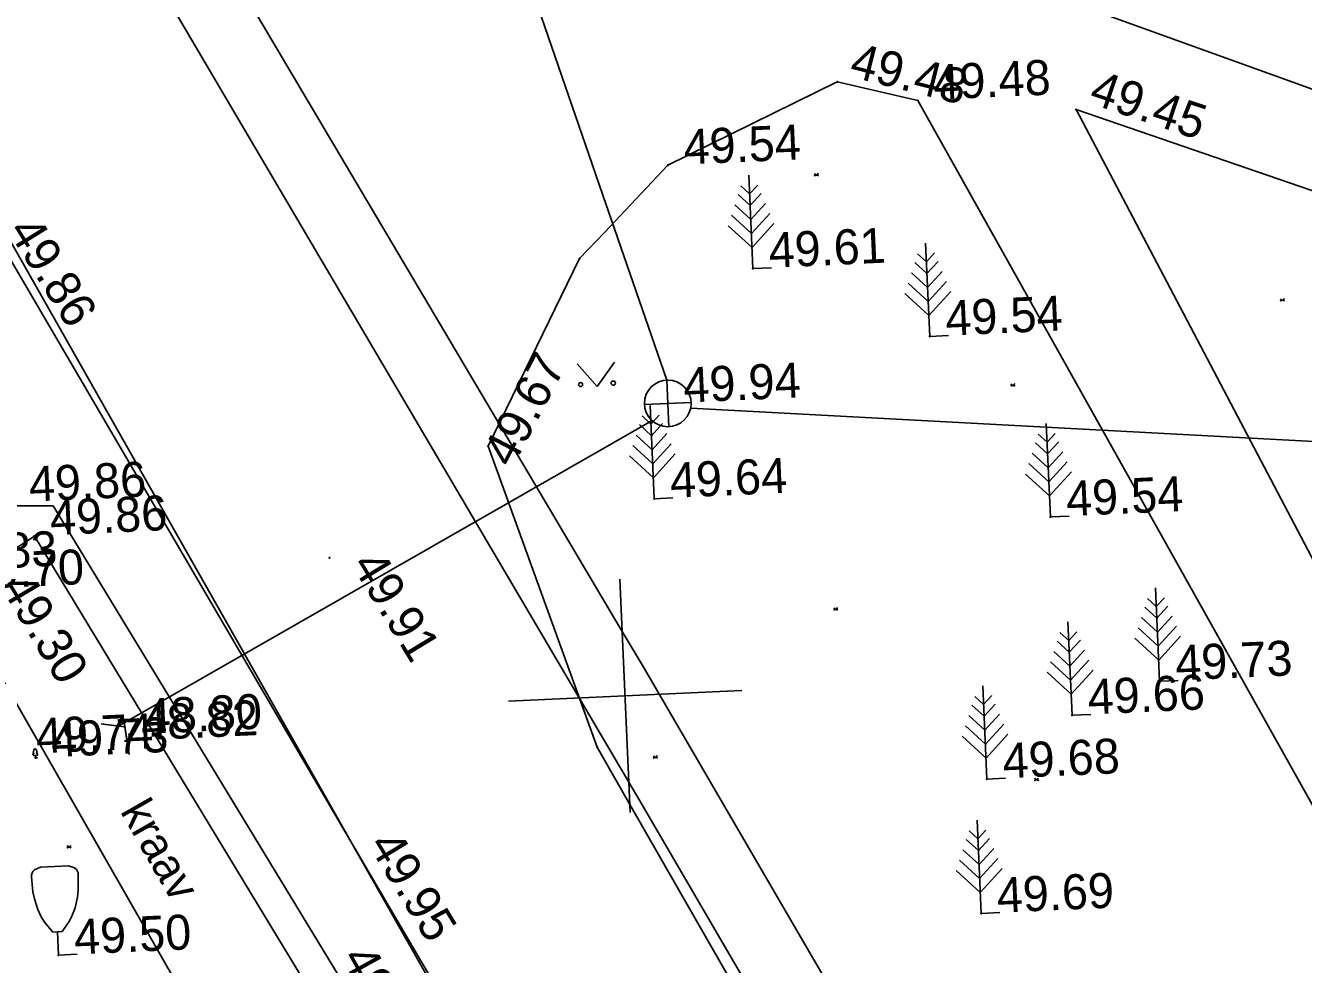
# Model space of a CAD drawing. Extents: x 641407 to 642093, y 6455165 to 6455786.
# Drawn here: x 641648.37 to 641675.72, y 6455517.81 to 6455537.91 of the extents above; entities that cross this region are included whole.
import ezdxf

# ---------------------------------------------------------------- set-up
doc = ezdxf.new("R2010")
doc.units = 0
for name, color, linetype in [('40_KRUNDIPII', 7, 'Continuous'), ('41_KOLVIKP', 7, 'Continuous'), ('44_MUUKAEV', 7, 'Continuous'), ('63_KARVUD', 7, 'Continuous'), ('AIAD', 7, 'Continuous'), ('Default', 7, 'Continuous'), ('JARSAK', 7, 'Continuous'), ('KALLAS', 7, 'Continuous'), ('KQRGUS', 7, 'Continuous'), ('RESTKAEV', 7, 'Continuous'), ('SIDEPOST', 7, 'Continuous'), ('TEEAAR', 7, 'Continuous'), ('VALGUSTUSPOST', 7, 'Continuous'), ('VEEKAEV', 7, 'Continuous')]:
    doc.layers.add(name, color=color, linetype=linetype)

# ---------------------------------------------------------------- blocks, each defined once
blk = doc.blocks.new('VLAIP6')
at = {"layer": 'Default'}
for p, q in [((-25, 103), (-25, 100)), ((25, 50), (-25, 50)), ((0, 0), (0, 50)), ((40, 0), (0, 0)), ((25, 103), (25, 100))]:
    blk.add_line(p, q, dxfattribs=at)
for centre, radius, start, end in [((-25, 75), 25, 90, 270), ((-20, 125), 22.4, 105.2441, 257.079), ((0, 160), 29.2, 332.5799, 207.4201), ((20, 125), 22.4, 282.921, 74.7559), ((25, 75), 25, 270, 90)]:
    blk.add_arc(centre, radius, start, end, dxfattribs=at)
blk = doc.blocks.new('VKIT10')
at = {"layer": 'AIAD'}
for p, q in [((-300, 1900), (300, 1900)), ((-100, 500), (100, 500)), ((0, 0), (0, 500)), ((0, 0), (400, 0))]:
    blk.add_line(p, q, dxfattribs=at)
for points in [[(-100, 500), (-258.4, 712.96), (-322.92, 824.71), (-400, 1000), (-461.28, 1225.3), (-484.95, 1381.3), (-500, 1700), (-497.94, 1741.58), (-468.34, 1813.02), (-428.03, 1850.1), (-300, 1900)], [(100, 500), (258.4, 712.96), (322.92, 824.71), (400, 1000), (461.28, 1225.3), (484.95, 1381.3), (500, 1700), (497.94, 1741.58), (468.34, 1813.02), (428.03, 1850.1), (300, 1900)]]:
    blk.add_lwpolyline(points, dxfattribs=at)
blk = doc.blocks.new('PUNK11')
at = {"layer": 'Default'}
blk.add_circle((0, 0), 10, dxfattribs=at)
blk = doc.blocks.new('VMUR13')
at = {"layer": 'Default'}
for p, q in [((-40, 51), (0, 0)), ((0, 0), (40, 51))]:
    blk.add_line(p, q, dxfattribs=at)
for centre, radius in [((-35, 6), 4.28), ((35, 6), 4.52)]:
    blk.add_circle(centre, radius, dxfattribs=at)
blk = doc.blocks.new('VMAND8')
at = {"layer": 'AIAD'}
for p, q in [((0, 0), (0, 2000)), ((0, 1600), (-181.08, 1781.08)), ((0, 1600), (181.08, 1781.08)), ((0, 1050), (-329.73, 1379.73)), ((0, 1350), (-248.65, 1598.65)), ((0, 1350), (248.65, 1598.65)), ((0, 1050), (329.73, 1379.73)), ((0, 750), (-410.81, 1160.81)), ((0, 750), (410.81, 1160.81)), ((0, 450), (-491.89, 941.89)), ((0, 450), (491.89, 941.89)), ((400, 0), (0, 0))]:
    blk.add_line(p, q, dxfattribs=at)
blk = doc.blocks.new('VKANK6')
at = {"layer": 'JARSAK'}
for q in [(0, 500), (-500, 0), (500, 0), (0, -500)]:
    blk.add_line((0, 0), q, dxfattribs=at)
blk.add_circle((0, 0), 500, dxfattribs=at)

msp = doc.modelspace()

# ---------------------------------------------------------------- linework, layer by layer
at = {"layer": '40_KRUNDIPII'}
for p, q in [((641648.564, 6455526.982), (641648.564, 6455526.982)), ((641648.564, 6455526.982), (641648.564, 6455526.982)), ((641648.564, 6455526.982), (641648.564, 6455526.982)), ((641654.88, 6455526.518), (641654.88, 6455526.518)), ((641654.88, 6455526.518), (641654.88, 6455526.518)), ((641654.88, 6455526.518), (641654.88, 6455526.518)), ((641653.787, 6455513.6), (641646.783, 6455525.825))]:
    msp.add_line(p, q, dxfattribs=at)
msp.add_lwpolyline([(641660.84, 6455541.989), (641686.158, 6455610.263), (641821.195, 6455560.53), (641803.496, 6455511.644), (641756.482, 6455528.666), (641749.677, 6455509.864), (641691.37, 6455530.975)], close=True, dxfattribs=at)
msp.add_lwpolyline([(641653.787, 6455513.6), (641655.642, 6455515.294), (641648.564, 6455526.982), (641646.783, 6455525.825)], dxfattribs=at)
at = {"layer": '41_KOLVIKP'}
for p, q in [((641650.589, 6455522.731), (641650.589, 6455522.731)), ((641650.589, 6455522.731), (641650.589, 6455522.731)), ((641650.589, 6455522.731), (641650.589, 6455522.731)), ((641650.589, 6455522.731), (641650.589, 6455522.731)), ((641650.589, 6455522.731), (641650.589, 6455522.731)), ((641650.589, 6455522.731), (641650.589, 6455522.731)), ((641650.508, 6455522.592), (641650.508, 6455522.592)), ((641650.508, 6455522.592), (641650.508, 6455522.592)), ((641650.508, 6455522.592), (641650.508, 6455522.592))]:
    msp.add_line(p, q, dxfattribs=at)
at = {"layer": '44_MUUKAEV'}
for p, q in [((641661.143, 6455524.939), (641651.534, 6455541.167)), ((641661.143, 6455524.939), (641651.534, 6455541.167)), ((641650.632, 6455539.825), (641661.287, 6455521.707)), ((641650.632, 6455539.825), (641661.287, 6455521.707)), ((641661.652, 6455524.078), (641661.143, 6455524.939)), ((641661.652, 6455524.078), (641661.143, 6455524.939)), ((641661.652, 6455524.078), (641661.143, 6455524.939)), ((641661.652, 6455524.078), (641661.143, 6455524.939)), ((641675.438, 6455500.407), (641661.619, 6455524.135)), ((641675.438, 6455500.407), (641661.619, 6455524.135)), ((641661.287, 6455521.707), (641661.521, 6455521.311)), ((641661.287, 6455521.707), (641661.521, 6455521.311)), ((641661.287, 6455521.707), (641661.521, 6455521.311)), ((641661.287, 6455521.707), (641661.521, 6455521.311)), ((641661.521, 6455521.311), (641673.856, 6455500.115)), ((641661.521, 6455521.311), (641673.856, 6455500.115))]:
    msp.add_line(p, q, dxfattribs=at)
at = {"layer": 'AIAD'}
for p, q in [((641663.941, 6455532.709), (641663.941, 6455532.709)), ((641663.941, 6455532.709), (641663.941, 6455532.709)), ((641663.941, 6455532.709), (641663.941, 6455532.709)), ((641663.941, 6455532.709), (641663.941, 6455532.709)), ((641667.724, 6455531.256), (641667.724, 6455531.256)), ((641667.724, 6455531.256), (641667.724, 6455531.256)), ((641667.724, 6455531.256), (641667.724, 6455531.256)), ((641667.724, 6455531.256), (641667.724, 6455531.256)), ((641661.829, 6455527.781), (641661.829, 6455527.781)), ((641661.829, 6455527.781), (641661.829, 6455527.781)), ((641661.829, 6455527.781), (641661.829, 6455527.781)), ((641661.829, 6455527.781), (641661.829, 6455527.781)), ((641670.307, 6455527.391), (641670.307, 6455527.391)), ((641670.307, 6455527.391), (641670.307, 6455527.391)), ((641670.307, 6455527.391), (641670.307, 6455527.391)), ((641670.307, 6455527.391), (641670.307, 6455527.391)), ((641672.644, 6455523.873), (641672.644, 6455523.873)), ((641672.644, 6455523.873), (641672.644, 6455523.873)), ((641672.644, 6455523.873), (641672.644, 6455523.873)), ((641672.644, 6455523.873), (641672.644, 6455523.873)), ((641670.77, 6455523.144), (641670.77, 6455523.144)), ((641670.77, 6455523.144), (641670.77, 6455523.144)), ((641670.77, 6455523.144), (641670.77, 6455523.144)), ((641670.77, 6455523.144), (641670.77, 6455523.144)), ((641648.586, 6455522.233), (641648.586, 6455522.233)), ((641648.586, 6455522.233), (641648.586, 6455522.233)), ((641648.586, 6455522.233), (641648.586, 6455522.233)), ((641668.948, 6455521.776), (641668.948, 6455521.776)), ((641668.948, 6455521.776), (641668.948, 6455521.776)), ((641668.948, 6455521.776), (641668.948, 6455521.776)), ((641668.948, 6455521.776), (641668.948, 6455521.776)), ((641668.825, 6455518.898), (641668.825, 6455518.898)), ((641668.825, 6455518.898), (641668.825, 6455518.898)), ((641668.825, 6455518.898), (641668.825, 6455518.898)), ((641668.825, 6455518.898), (641668.825, 6455518.898)), ((641649.078, 6455518.006), (641649.078, 6455518.006)), ((641649.078, 6455518.006), (641649.078, 6455518.006)), ((641649.078, 6455518.006), (641649.078, 6455518.006))]:
    msp.add_line(p, q, dxfattribs=at)
at = {"layer": 'JARSAK'}
msp.add_line((641662.118, 6455529.822), (641662.118, 6455529.822), dxfattribs=at)
msp.add_line((641662.118, 6455529.822), (641662.118, 6455529.822), dxfattribs=at)
msp.add_line((641662.118, 6455529.822), (641662.118, 6455529.822), dxfattribs=at)
msp.add_line((641662.118, 6455529.822), (641662.118, 6455529.822), dxfattribs=at)
at = {"layer": 'KALLAS'}
for p, q in [((641665.743, 6455536.708), (641665.743, 6455536.708)), ((641665.743, 6455536.708), (641665.743, 6455536.708)), ((641665.743, 6455536.708), (641665.743, 6455536.708)), ((641665.743, 6455536.708), (641665.743, 6455536.708)), ((641667.469, 6455536.309), (641667.469, 6455536.309)), ((641667.469, 6455536.309), (641667.469, 6455536.309)), ((641667.469, 6455536.309), (641667.469, 6455536.309)), ((641667.469, 6455536.309), (641667.469, 6455536.309)), ((641670.857, 6455536.114), (641670.857, 6455536.114)), ((641670.857, 6455536.114), (641670.857, 6455536.114)), ((641670.857, 6455536.114), (641670.857, 6455536.114)), ((641670.857, 6455536.114), (641670.857, 6455536.114)), ((641662.121, 6455534.921), (641662.121, 6455534.921)), ((641662.121, 6455534.921), (641662.121, 6455534.921)), ((641662.121, 6455534.921), (641662.121, 6455534.921)), ((641662.121, 6455534.921), (641662.121, 6455534.921)), ((641660.232, 6455532.923), (641660.232, 6455532.923)), ((641660.232, 6455532.923), (641660.232, 6455532.923)), ((641660.232, 6455532.923), (641660.232, 6455532.923)), ((641658.276, 6455528.906), (641658.276, 6455528.906)), ((641658.276, 6455528.906), (641658.276, 6455528.906)), ((641658.276, 6455528.906), (641658.276, 6455528.906)), ((641648.967, 6455527.629), (641648.044, 6455527.629)), ((641656.053, 6455515.958), (641648.967, 6455527.629)), ((641660.605, 6455522.46), (641660.605, 6455522.46)), ((641660.605, 6455522.46), (641660.605, 6455522.46)), ((641660.605, 6455522.46), (641660.605, 6455522.46)), ((641667.687, 6455510.106), (641661.309, 6455521.232)), ((641667.687, 6455510.106), (641661.309, 6455521.232)), ((641655.436, 6455520.266), (641655.436, 6455520.266)), ((641655.436, 6455520.266), (641655.436, 6455520.266)), ((641655.436, 6455520.266), (641655.436, 6455520.266))]:
    msp.add_line(p, q, dxfattribs=at)
for points in [[(641621.227, 6455577.691), (641625.133, 6455571.001), (641623.293, 6455569.457), (641628.778, 6455560.351), (641631.046, 6455561.289), (641639.292, 6455547.692), (641647.707, 6455533.473), (641655.436, 6455520.266), (641661.841, 6455509.345)], [(641660.76, 6455533.482), (641662.121, 6455534.921), (641665.743, 6455536.708), (641667.469, 6455536.309), (641676.37, 6455520.406)], [(641660.76, 6455533.482), (641662.121, 6455534.921), (641665.743, 6455536.708), (641667.469, 6455536.309), (641676.37, 6455520.406)], [(641678.407, 6455521.761), (641670.857, 6455536.114), (641682.249, 6455532.196)], [(641678.407, 6455521.761), (641670.857, 6455536.114), (641682.249, 6455532.196)], [(641661.309, 6455521.232), (641660.605, 6455522.46), (641658.276, 6455528.906), (641660.232, 6455532.923), (641660.76, 6455533.482)]]:
    msp.add_lwpolyline(points, dxfattribs=at)
at = {"layer": 'KQRGUS'}
for p, q in [((641661.093, 6455526.056), (641661.316, 6455521.061)), ((641661.093, 6455526.056), (641661.316, 6455521.061)), ((641661.093, 6455526.056), (641661.316, 6455521.061)), ((641661.093, 6455526.056), (641661.316, 6455521.061)), ((641661.093, 6455526.056), (641661.316, 6455521.061)), ((641661.093, 6455526.056), (641661.316, 6455521.061)), ((641661.093, 6455526.056), (641661.316, 6455521.061)), ((641661.093, 6455526.056), (641661.316, 6455521.061)), ((641661.093, 6455526.056), (641661.316, 6455521.061)), ((641661.093, 6455526.056), (641661.316, 6455521.061)), ((641661.093, 6455526.056), (641661.316, 6455521.061)), ((641661.093, 6455526.056), (641661.316, 6455521.061)), ((641661.093, 6455526.056), (641661.316, 6455521.061)), ((641661.093, 6455526.056), (641661.316, 6455521.061)), ((641661.093, 6455526.056), (641661.316, 6455521.061)), ((641661.093, 6455526.056), (641661.316, 6455521.061)), ((641661.093, 6455526.056), (641661.316, 6455521.061)), ((641661.093, 6455526.056), (641661.316, 6455521.061)), ((641661.093, 6455526.056), (641661.316, 6455521.061)), ((641661.093, 6455526.056), (641661.316, 6455521.061)), ((641661.093, 6455526.056), (641661.316, 6455521.061)), ((641661.093, 6455526.056), (641661.316, 6455521.061)), ((641661.093, 6455526.056), (641661.316, 6455521.061)), ((641661.093, 6455526.056), (641661.316, 6455521.061)), ((641661.093, 6455526.056), (641661.316, 6455521.061)), ((641661.093, 6455526.056), (641661.316, 6455521.061)), ((641661.093, 6455526.056), (641661.316, 6455521.061)), ((641661.093, 6455526.056), (641661.316, 6455521.061)), ((641661.093, 6455526.056), (641661.316, 6455521.061)), ((641661.093, 6455526.056), (641661.316, 6455521.061)), ((641661.093, 6455526.056), (641661.316, 6455521.061)), ((641661.093, 6455526.056), (641661.316, 6455521.061)), ((641661.093, 6455526.056), (641661.316, 6455521.061)), ((641661.093, 6455526.056), (641661.316, 6455521.061)), ((641661.093, 6455526.056), (641661.316, 6455521.061)), ((641661.093, 6455526.056), (641661.316, 6455521.061)), ((641661.093, 6455526.056), (641661.316, 6455521.061)), ((641661.093, 6455526.056), (641661.316, 6455521.061)), ((641661.093, 6455526.056), (641661.316, 6455521.061)), ((641661.093, 6455526.056), (641661.316, 6455521.061)), ((641661.093, 6455526.056), (641661.316, 6455521.061)), ((641661.093, 6455526.056), (641661.316, 6455521.061)), ((641661.093, 6455526.056), (641661.316, 6455521.061)), ((641661.093, 6455526.056), (641661.316, 6455521.061)), ((641661.093, 6455526.056), (641661.316, 6455521.061)), ((641661.093, 6455526.056), (641661.316, 6455521.061)), ((641661.093, 6455526.056), (641661.316, 6455521.061)), ((641661.093, 6455526.056), (641661.316, 6455521.061)), ((641661.093, 6455526.056), (641661.316, 6455521.061)), ((641661.093, 6455526.056), (641661.316, 6455521.061)), ((641661.093, 6455526.056), (641661.316, 6455521.061)), ((641661.093, 6455526.056), (641661.316, 6455521.061)), ((641661.093, 6455526.056), (641661.316, 6455521.061)), ((641661.093, 6455526.056), (641661.316, 6455521.061)), ((641661.093, 6455526.056), (641661.316, 6455521.061)), ((641661.093, 6455526.056), (641661.316, 6455521.061)), ((641661.093, 6455526.056), (641661.316, 6455521.061)), ((641661.093, 6455526.056), (641661.316, 6455521.061)), ((641661.093, 6455526.056), (641661.316, 6455521.061)), ((641661.093, 6455526.056), (641661.316, 6455521.061)), ((641661.093, 6455526.056), (641661.316, 6455521.061)), ((641661.093, 6455526.056), (641661.316, 6455521.061)), ((641661.093, 6455526.056), (641661.316, 6455521.061)), ((641661.093, 6455526.056), (641661.316, 6455521.061)), ((641661.093, 6455526.056), (641661.316, 6455521.061)), ((641661.093, 6455526.056), (641661.316, 6455521.061)), ((641661.093, 6455526.056), (641661.316, 6455521.061)), ((641661.093, 6455526.056), (641661.316, 6455521.061)), ((641658.707, 6455523.447), (641661.204, 6455523.558)), ((641658.707, 6455523.447), (641661.204, 6455523.558)), ((641658.707, 6455523.447), (641661.204, 6455523.558)), ((641658.707, 6455523.447), (641661.204, 6455523.558)), ((641658.707, 6455523.447), (641661.204, 6455523.558)), ((641658.707, 6455523.447), (641661.204, 6455523.558)), ((641658.707, 6455523.447), (641661.204, 6455523.558)), ((641658.707, 6455523.447), (641661.204, 6455523.558)), ((641658.707, 6455523.447), (641661.204, 6455523.558)), ((641658.707, 6455523.447), (641661.204, 6455523.558)), ((641661.204, 6455523.558), (641663.702, 6455523.67)), ((641661.204, 6455523.558), (641663.702, 6455523.67)), ((641661.204, 6455523.558), (641663.702, 6455523.67)), ((641661.204, 6455523.558), (641663.702, 6455523.67)), ((641661.204, 6455523.558), (641663.702, 6455523.67)), ((641661.204, 6455523.558), (641663.702, 6455523.67)), ((641661.204, 6455523.558), (641663.702, 6455523.67)), ((641661.204, 6455523.558), (641663.702, 6455523.67)), ((641661.204, 6455523.558), (641663.702, 6455523.67)), ((641661.204, 6455523.558), (641663.702, 6455523.67)), ((641661.204, 6455523.558), (641663.702, 6455523.67)), ((641661.204, 6455523.558), (641663.702, 6455523.67)), ((641661.204, 6455523.558), (641663.702, 6455523.67)), ((641661.204, 6455523.558), (641663.702, 6455523.67)), ((641661.204, 6455523.558), (641663.702, 6455523.67)), ((641661.204, 6455523.558), (641663.702, 6455523.67)), ((641661.204, 6455523.558), (641663.702, 6455523.67)), ((641661.204, 6455523.558), (641663.702, 6455523.67))]:
    msp.add_line(p, q, dxfattribs=at)
at = {"layer": 'RESTKAEV'}
for p, q in [((641660.182, 6455530.672), (641660.607, 6455530.185)), ((641660.607, 6455530.185), (641660.89, 6455530.581)), ((641660.89, 6455530.581), (641660.981, 6455530.708)), ((641660.89, 6455530.581), (641660.981, 6455530.708))]:
    msp.add_line(p, q, dxfattribs=at)
for centre, radius in [((641660.252, 6455530.225), 0.0428), ((641660.951, 6455530.256), 0.0452), ((641660.951, 6455530.256), 0.0452)]:
    msp.add_circle(centre, radius, dxfattribs=at)
at = {"layer": 'SIDEPOST'}
msp.add_line((641643.761, 6455540.864), (641661.86, 6455508.917), dxfattribs=at)
at = {"layer": 'VEEKAEV'}
for p, q in [((641660.723, 6455534.302), (641653.922, 6455554.031)), ((641662.096, 6455530.321), (641660.723, 6455534.302)), ((641662.096, 6455530.321), (641660.723, 6455534.302)), ((641689.503, 6455528.273), (641662.608, 6455529.721)), ((641689.503, 6455528.273), (641662.608, 6455529.721)), ((641660.962, 6455528.983), (641661.781, 6455529.453)), ((641660.962, 6455528.983), (641661.781, 6455529.453)), ((641650.337, 6455522.892), (641660.962, 6455528.983)), ((641650.487, 6455522.898), (641649.989, 6455522.959)), ((641650.487, 6455522.898), (641650.036, 6455522.953)), ((641650.48, 6455523.048), (641650.573, 6455522.404)), ((641650.48, 6455523.048), (641650.588, 6455522.305))]:
    msp.add_line(p, q, dxfattribs=at)

# ---------------------------------------------------------------- block references
at = {"layer": '40_KRUNDIPII', "xscale": 0.0009999011189044575, "yscale": 0.0009999011189044575, "rotation": 2.564087396761455}
msp.add_blockref('PUNK11', (641654.88, 6455526.518), dxfattribs=at)
at = {"layer": 'AIAD', "xscale": 0.0009999011189044575, "yscale": 0.0009999011189044575, "rotation": 2.564087396761455}
for name, p in [('VMAND8', (641663.941, 6455532.709)), ('VMAND8', (641663.941, 6455532.709)), ('VMAND8', (641667.724, 6455531.256)), ('VMAND8', (641667.724, 6455531.256)), ('VMAND8', (641661.829, 6455527.781)), ('VMAND8', (641661.829, 6455527.781)), ('VMAND8', (641670.307, 6455527.391)), ('VMAND8', (641670.307, 6455527.391)), ('VMAND8', (641672.644, 6455523.873)), ('VMAND8', (641672.644, 6455523.873)), ('VMAND8', (641670.77, 6455523.144)), ('VMAND8', (641670.77, 6455523.144)), ('VMAND8', (641668.948, 6455521.776)), ('VMAND8', (641668.948, 6455521.776)), ('VLAIP6', (641648.586, 6455522.233)), ('VMAND8', (641668.825, 6455518.898)), ('VMAND8', (641668.825, 6455518.898)), ('VKIT10', (641649.078, 6455518.006))]:
    msp.add_blockref(name, p, dxfattribs=at)
at = {"layer": 'JARSAK', "xscale": 0.0009999011189044575, "yscale": 0.0009999011189044575, "rotation": 2.564087396761455}
msp.add_blockref('VKANK6', (641662.118, 6455529.822), dxfattribs=at)
msp.add_blockref('VKANK6', (641662.118, 6455529.822), dxfattribs=at)
at = {"layer": 'RESTKAEV', "xscale": 0.0009999011189044575, "yscale": 0.0009999011189044575, "rotation": 2.564087396761455}
for p in [(641665.299, 6455534.696), (641665.299, 6455534.696), (641675.271, 6455532.015), (641675.271, 6455532.015), (641669.505, 6455530.193), (641669.505, 6455530.193), (641665.715, 6455525.397), (641665.715, 6455525.397), (641661.853, 6455522.226), (641661.853, 6455522.226), (641670.01, 6455521.744), (641670.01, 6455521.744), (641649.304, 6455520.302)]:
    msp.add_blockref('VMUR13', p, dxfattribs=at)
at = {"layer": 'VALGUSTUSPOST', "xscale": 0.0009999011189044575, "yscale": 0.0009999011189044575, "rotation": 2.564087396761455}
for p in [(641665.743, 6455536.708), (641665.743, 6455536.708), (641667.469, 6455536.309), (641667.469, 6455536.309), (641670.857, 6455536.114), (641670.857, 6455536.114), (641662.121, 6455534.921), (641662.121, 6455534.921), (641660.232, 6455532.923), (641663.941, 6455532.709), (641663.941, 6455532.709), (641667.724, 6455531.256), (641667.724, 6455531.256), (641662.118, 6455529.822), (641662.118, 6455529.822), (641658.276, 6455528.906), (641661.829, 6455527.781), (641661.829, 6455527.781), (641670.307, 6455527.391), (641670.307, 6455527.391), (641648.564, 6455526.982), (641654.88, 6455526.518), (641672.644, 6455523.873), (641672.644, 6455523.873), (641670.77, 6455523.144), (641670.77, 6455523.144), (641650.589, 6455522.731), (641650.589, 6455522.731), (641650.589, 6455522.731), (641650.589, 6455522.731), (641650.508, 6455522.592), (641660.605, 6455522.46), (641648.586, 6455522.233), (641668.948, 6455521.776), (641668.948, 6455521.776), (641655.436, 6455520.266), (641668.825, 6455518.898), (641668.825, 6455518.898), (641649.078, 6455518.006)]:
    msp.add_blockref('PUNK11', p, dxfattribs=at)

# ---------------------------------------------------------------- texts
at = {"layer": '40_KRUNDIPII'}
for s, height, rotation, p in [('49.91', 0.7499, 301.365, (641655.337, 6455526.367)), ('49.30', 0.7499, 300.7765, (641647.826, 6455525.902)), ('kraav', 0.6999, 299.8092, (641650.388, 6455521.088))]:
    msp.add_text(s, height=height, rotation=rotation, dxfattribs=at).set_placement(p)
at = {"layer": '63_KARVUD'}
for s, p in [('49.48', (641667.818, 6455536.325)), ('49.48', (641667.818, 6455536.325)), ('49.54', (641662.471, 6455534.936)), ('49.54', (641662.471, 6455534.936)), ('49.54', (641668.074, 6455531.272)), ('49.54', (641668.074, 6455531.272)), ('49.94', (641662.468, 6455529.838)), ('49.94', (641662.468, 6455529.838)), ('49.64', (641662.179, 6455527.797)), ('49.64', (641662.179, 6455527.797)), ('49.86', (641648.461, 6455527.718)), ('49.54', (641670.657, 6455527.407)), ('49.54', (641670.657, 6455527.407)), ('49.86', (641648.913, 6455526.998)), ('49.83', (641646.559, 6455526.233)), ('49.70', (641647.133, 6455525.841)), ('49.73', (641672.993, 6455523.888)), ('49.73', (641672.993, 6455523.888)), ('49.66', (641671.119, 6455523.16)), ('49.66', (641671.119, 6455523.16)), ('48.82', (641650.858, 6455522.608)), ('48.80', (641650.939, 6455522.746)), ('48.80', (641650.939, 6455522.746)), ('49.74', (641648.614, 6455522.327)), ('49.73', (641648.936, 6455522.248)), ('49.68', (641669.298, 6455521.792)), ('49.68', (641669.298, 6455521.792)), ('49.50', (641649.428, 6455518.022))]:
    msp.add_text(s, height=0.7499, rotation=2.5641, dxfattribs=at).set_placement(p)
at = {"layer": 'TEEAAR'}
for s, rotation, p in [('49.48', 345.8391, (641665.979, 6455536.828)), ('49.48', 345.8391, (641665.979, 6455536.828)), ('49.45', 341.3143, (641671.103, 6455536.263)), ('49.45', 341.3143, (641671.103, 6455536.263)), ('49.86', 301.8279, (641647.982, 6455533.522)), ('49.61', 2.5641, (641664.291, 6455532.725)), ('49.61', 2.5641, (641664.291, 6455532.725)), ('49.67', 62.4034, (641658.791, 6455528.416)), ('49.95', 301.3161, (641655.697, 6455520.369)), ('49.69', 2.5641, (641669.174, 6455518.914)), ('49.69', 2.5641, (641669.174, 6455518.914)), ('49.92', 298.9441, (641655.125, 6455517.951))]:
    msp.add_text(s, height=0.7499, rotation=rotation, dxfattribs=at).set_placement(p)

doc.saveas('drawing.dxf')
